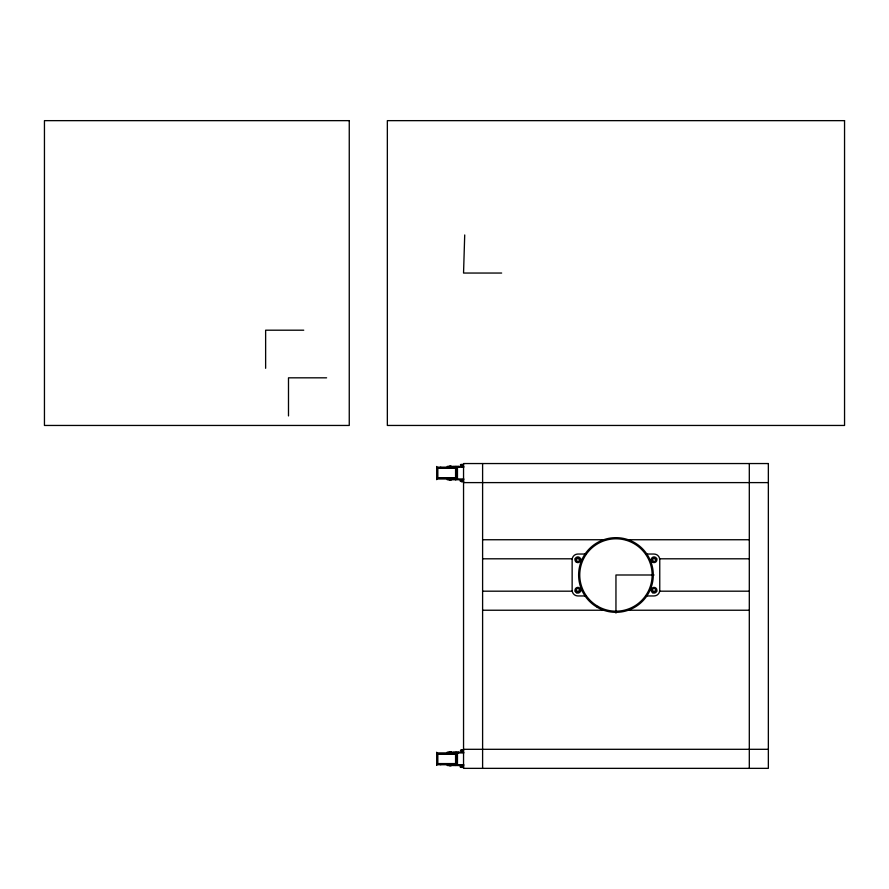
<?xml version="1.0" encoding="UTF-8"?>
<svg xmlns="http://www.w3.org/2000/svg" width="889" height="889" viewBox="0 0 889 889"><rect width="100%" height="100%" fill="white"/><g stroke="black" fill="none" stroke-linecap="round" stroke-linejoin="round"><path stroke-width="1.33" d="M464.714 234.963L463.547 273.045L501.652 273.045M303.738 330.197L265.633 330.197L265.633 368.302M326.596 377.825L288.492 377.825L288.492 415.93M460.624 464.503L463.436 464.503M460.435 464.691L463.614 464.691M449.112 466.214L451.323 466.214M447.189 466.403L463.725 466.403M461.124 466.481L462.925 466.481M436.688 467.17L463.847 467.17M436.688 467.936L455.979 467.936L455.979 479.671M436.688 478.215L455.979 478.215M436.688 478.982L463.847 478.982M447.189 479.738L463.725 479.738M449.112 479.938L451.323 479.938M463.669 481.205A3 1.5 90 0 1 463.002 481.182L462.724 481.182A3 3 0 0 1 461.247 481.182L461.058 481.182A3 1.5 -90 0 1 460.313 481.182L460.358 479.827A3 1.5 -90 0 1 461.058 479.827L461.335 479.827A3 3 0 0 1 462.802 479.827M463.18 479.76A3 1.5 90 0 0 463.002 479.827L462.724 481.182M460.535 481.271L463.525 481.271M461.124 481.46L462.925 481.46M461.324 481.649L462.736 481.649M463.547 482.605L768.352 482.605M482.605 539.745L605.587 539.745M626.312 539.745L749.305 539.745M586.184 554.036L577.85 554.036A5.712 5.712 0 0 0 572.138 559.748L572.138 590.229A5.712 5.712 0 0 0 577.85 595.952L586.184 595.952M645.714 554.036L654.048 554.036A5.712 5.712 0 0 1 659.76 559.748L659.76 590.229A5.712 5.712 0 0 1 654.048 595.952L645.714 595.952M482.605 558.803L572.416 558.803M575.183 558.803L580.717 558.803M652.57 558.803L656.715 558.803M659.482 558.803L749.305 558.803M654.048 574.994L615.955 574.994L615.955 613.088M482.605 591.185L572.416 591.185M575.183 591.185L580.717 591.185M652.57 591.185L656.715 591.185M659.482 591.185L749.305 591.185M482.605 610.232L604.209 610.232M627.701 610.232L749.305 610.232M463.547 749.305L768.352 749.305M460.624 750.249L463.436 750.249M460.435 750.438L463.614 750.438M449.112 751.972L451.323 751.972M447.189 752.161L463.725 752.161M461.124 752.238L462.925 752.238M436.688 752.916L463.847 752.916M436.688 753.683L455.979 753.683L455.979 765.429M436.688 763.973L455.979 763.973M436.688 764.729L463.847 764.729M447.189 765.496L463.725 765.496A3 1.5 90 0 0 463.002 765.585L463.002 766.929A3 1.5 90 0 0 463.669 766.963M449.112 765.685L451.323 765.685M462.802 765.585A3 3 0 0 0 461.335 765.585L461.058 765.585A3 1.5 -90 0 0 460.313 765.585L460.358 766.929A3 1.5 90 0 0 461.091 766.929L461.335 766.929A3 3 0 0 0 462.724 766.929M460.535 767.018L463.525 767.018M461.124 767.207L462.925 767.207M461.324 767.396L462.736 767.396M448.512 467.936L448.178 467.336A1.656 1.267 -90 0 0 447.6 467.17M749.305 463.547L749.305 768.352M482.605 463.547L482.605 768.352M463.002 479.827L463.002 481.182M463.002 765.585L463.002 766.929M462.791 464.503L462.791 465.458L461.269 465.458L461.269 464.503M462.791 750.249L462.791 751.205L461.269 751.205L461.269 750.249M462.024 464.503L462.024 467.17M462.024 750.249L462.024 752.161M462.024 764.729L462.024 765.496M461.335 479.827L461.335 481.182M461.335 765.585L461.335 766.929M461.058 479.827L461.058 481.182M458.602 466.403L458.602 467.17M458.602 752.161L458.602 752.916M458.602 764.729L458.602 765.496M457.457 467.17L457.457 478.982M457.457 752.916L457.457 764.729M457.29 467.17L457.29 478.982M457.29 752.916L457.29 764.729M457.068 466.403L457.068 467.17M457.068 752.161L457.068 752.916M457.068 764.729L457.068 765.496M456.746 466.481L456.746 478.982M456.746 752.227L456.746 764.729M455.546 466.403L455.546 467.17M455.546 478.982L455.546 479.738M455.546 752.161L455.546 752.916M455.546 764.729L455.546 765.496M454.023 466.403L454.023 467.17M454.023 752.161L454.023 752.916M454.023 764.729L454.023 765.496M450.212 466.214L450.212 467.17M450.212 478.982L450.212 479.938M450.212 751.972L450.212 752.916M450.212 764.729L450.212 765.685M440.744 467.17L440.744 468.314M440.744 763.584L440.744 764.729M436.688 466.481L436.688 479.671M436.688 752.227L436.688 765.429M460.358 479.827A3 1.5 90 0 1 460.535 479.76M460.313 766.929A3 1.5 -90 0 0 461.058 766.929L461.058 765.585A3 1.5 90 0 0 460.358 765.585M349.255 120.648L44.45 120.648L44.45 425.453L349.255 425.453L349.255 120.648M844.55 120.648L387.348 120.648L387.348 425.453L844.55 425.453L844.55 120.648M768.352 463.547L463.547 463.547L463.547 768.352L768.352 768.352L768.352 463.547M455.579 468.314L437.833 468.314L437.833 477.838L455.579 477.838L455.579 468.314M455.579 754.061L437.833 754.061L437.833 763.584L455.579 763.584L455.579 754.061M576.416 562.226A2.856 2.856 0 0 0 580.706 559.748A2.856 2.856 0 0 0 576.416 557.281A2.856 2.856 0 0 0 576.416 562.226M576.994 561.237A1.711 1.711 0 0 0 579.561 559.748A1.711 1.711 0 0 0 576.994 558.27A1.711 1.711 0 0 0 576.994 561.237M652.626 562.226A2.856 2.856 0 0 0 656.904 559.748A2.856 2.856 0 0 0 652.626 557.281A2.856 2.856 0 0 0 652.626 562.226M653.193 561.237A1.711 1.711 0 0 0 655.76 559.748A1.711 1.711 0 0 0 653.193 558.27A1.711 1.711 0 0 0 653.193 561.237M652.626 592.707A2.856 2.856 0 0 0 656.904 590.229A2.856 2.856 0 0 0 652.626 587.762A2.856 2.856 0 0 0 652.626 592.707M653.193 591.718A1.711 1.711 0 0 0 655.76 590.229A1.711 1.711 0 0 0 653.193 588.751A1.711 1.711 0 0 0 653.193 591.718M576.416 592.707A2.856 2.856 0 0 0 580.706 590.229A2.856 2.856 0 0 0 576.416 587.762A2.856 2.856 0 0 0 576.416 592.707M576.994 591.718A1.711 1.711 0 0 0 579.561 590.229A1.711 1.711 0 0 0 576.994 588.751A1.711 1.711 0 0 0 576.994 591.718M597.286 607.331A37.338 37.338 0 0 0 653.293 574.994A37.338 37.338 0 0 0 597.286 542.657A37.338 37.338 0 0 0 597.286 607.331M597.853 606.342A36.193 36.193 0 0 0 652.148 574.994A36.193 36.193 0 0 0 597.853 543.646A36.193 36.193 0 0 0 597.853 606.342"/></g></svg>
